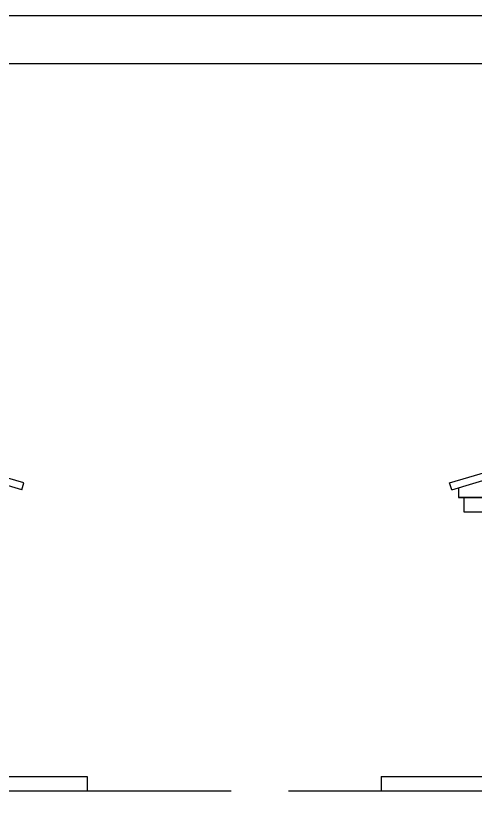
# Model space of a CAD drawing. Header units: millimetres. Extents: x -255 to 41745, y 236 to 29936.
# Drawn here: x 16434 to 21208, y 21732 to 29936 of the extents above; entities that cross this region are included whole.
import ezdxf

# ---------------------------------------------------------------- set-up
doc = ezdxf.new("R2010")
doc.units = ezdxf.units.MM
doc.layers.add('06', color=60, linetype='Continuous')
doc.layers.add('CALIDADES', color=7, linetype='Continuous')

msp = doc.modelspace()

# ---------------------------------------------------------------- linework, layer by layer
at = {"color": 6}
msp.add_lwpolyline([(745.2, 736.3), (41245.2, 736.3), (41245.2, 29436.3), (745.2, 29436.3)], close=True, dxfattribs=at)
at = {"layer": '06'}
for p, q in [((1428, 21880.6), (18670.5, 21880.6)), ((19266.8, 21880.6), (40441.8, 21880.6))]:
    msp.add_line(p, q, dxfattribs=at)
at = {"layer": 'CALIDADES'}
for p, q in [((16517.6, 25080.8), (10111.2, 27002.7)), ((20942, 25080.8), (27399.4, 27018.1)), ((16496, 25009), (10049.2, 26943.1)), ((20963.6, 25009), (27410.4, 26943.1)), ((16496, 25009), (16517.6, 25080.8)), ((20963.6, 25009), (20942, 25080.8)), ((21035.4, 25030.6), (21035.4, 24930.6)), ((38673.2, 24930.6), (21035.4, 24930.6)), ((21035.4, 24930.6), (21147.6, 24930.6)), ((21091.5, 24930.6), (21091.5, 24780.6)), ((21091.5, 24930.6), (38617.1, 24930.6)), ((21091.5, 24780.6), (38617.1, 24780.6)), ((2924.2, 22030.6), (17174.2, 22030.6)), ((17174.2, 22030.6), (17174.2, 21880.6)), ((20229.3, 22030.6), (39479.3, 22030.6)), ((20229.3, 22030.6), (20229.3, 21880.6))]:
    msp.add_line(p, q, dxfattribs=at)
at = {"layer": 'CALIDADES', "color": 1}
msp.add_lwpolyline([(-254.8, 236.3), (41745.2, 236.3), (41745.2, 29936.3), (-254.8, 29936.3)], close=True, dxfattribs=at)

doc.saveas('drawing.dxf')
